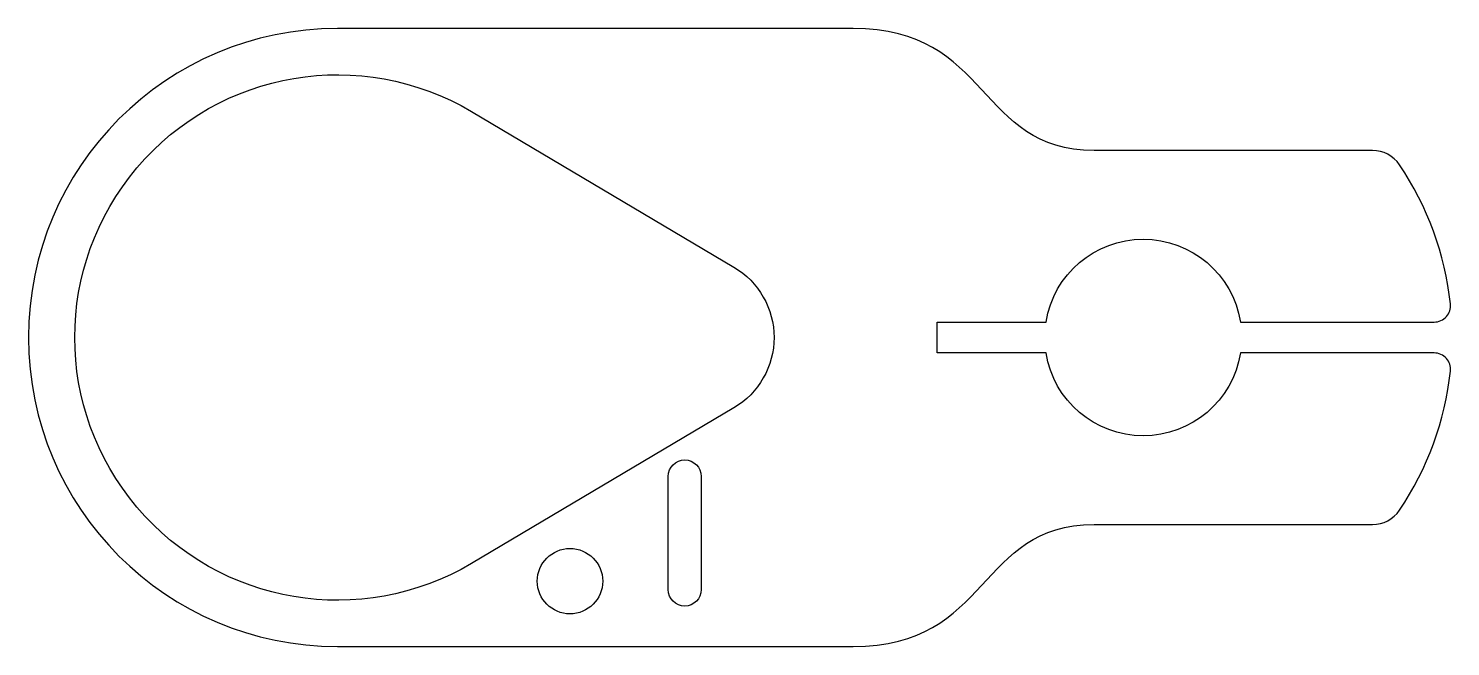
# Model space of a CAD drawing. Header units: inches. Extents: x -4.26 to 1.17, y -1.18 to 1.18.
import ezdxf

# ---------------------------------------------------------------- set-up
doc = ezdxf.new("R2010")
doc.units = ezdxf.units.IN
doc.header["$MEASUREMENT"] = 0

msp = doc.modelspace()

# ---------------------------------------------------------------- linework, layer by layer
for points in [[(-1.1088, 1.1811), (-3.079, 1.1811, 1), (-3.079, -1.1811), (-1.1088, -1.1811)], [(-0.1875, -0.7149), (0.876, -0.7149, 0.249524), (0.9797, -0.6597, 0.121541), (1.1741, -0.1283, 0.446476), (1.112, -0.0591), (0.3713, -0.0591, -0.853526), (-0.3713, -0.0591), (-0.7874, -0.0591), (-0.7874, 0.0591), (-0.3713, 0.0591, -0.853526), (0.3713, 0.0591), (1.112, 0.0591, 0.446476), (1.1741, 0.1283, 0.121541), (0.9797, 0.6597, 0.249524), (0.876, 0.7149), (-0.1875, 0.7149)]]:
    msp.add_lwpolyline(points, format="xyb")
for points in [[(-1.5639, -0.2688), (-2.567, -0.8636, -1.755458), (-2.567, 0.8636), (-1.5639, 0.2688, -0.569652)], [(-1.815, -0.9636), (-1.815, -0.5306, -1), (-1.689, -0.5306), (-1.689, -0.9636, -1)]]:
    msp.add_lwpolyline(points, format="xyb", close=True)
msp.add_circle((-2.1907, -0.9311), 0.125)
for points in [[(-0.1875, 0.7149), (-0.636, 0.7149), (-0.5798, 1.1811), (-1.1088, 1.1811)], [(-1.1088, -1.1811), (-0.5798, -1.1811), (-0.636, -0.7149), (-0.1875, -0.7149)]]:
    msp.add_open_spline(points, degree=3)

doc.saveas('drawing.dxf')
